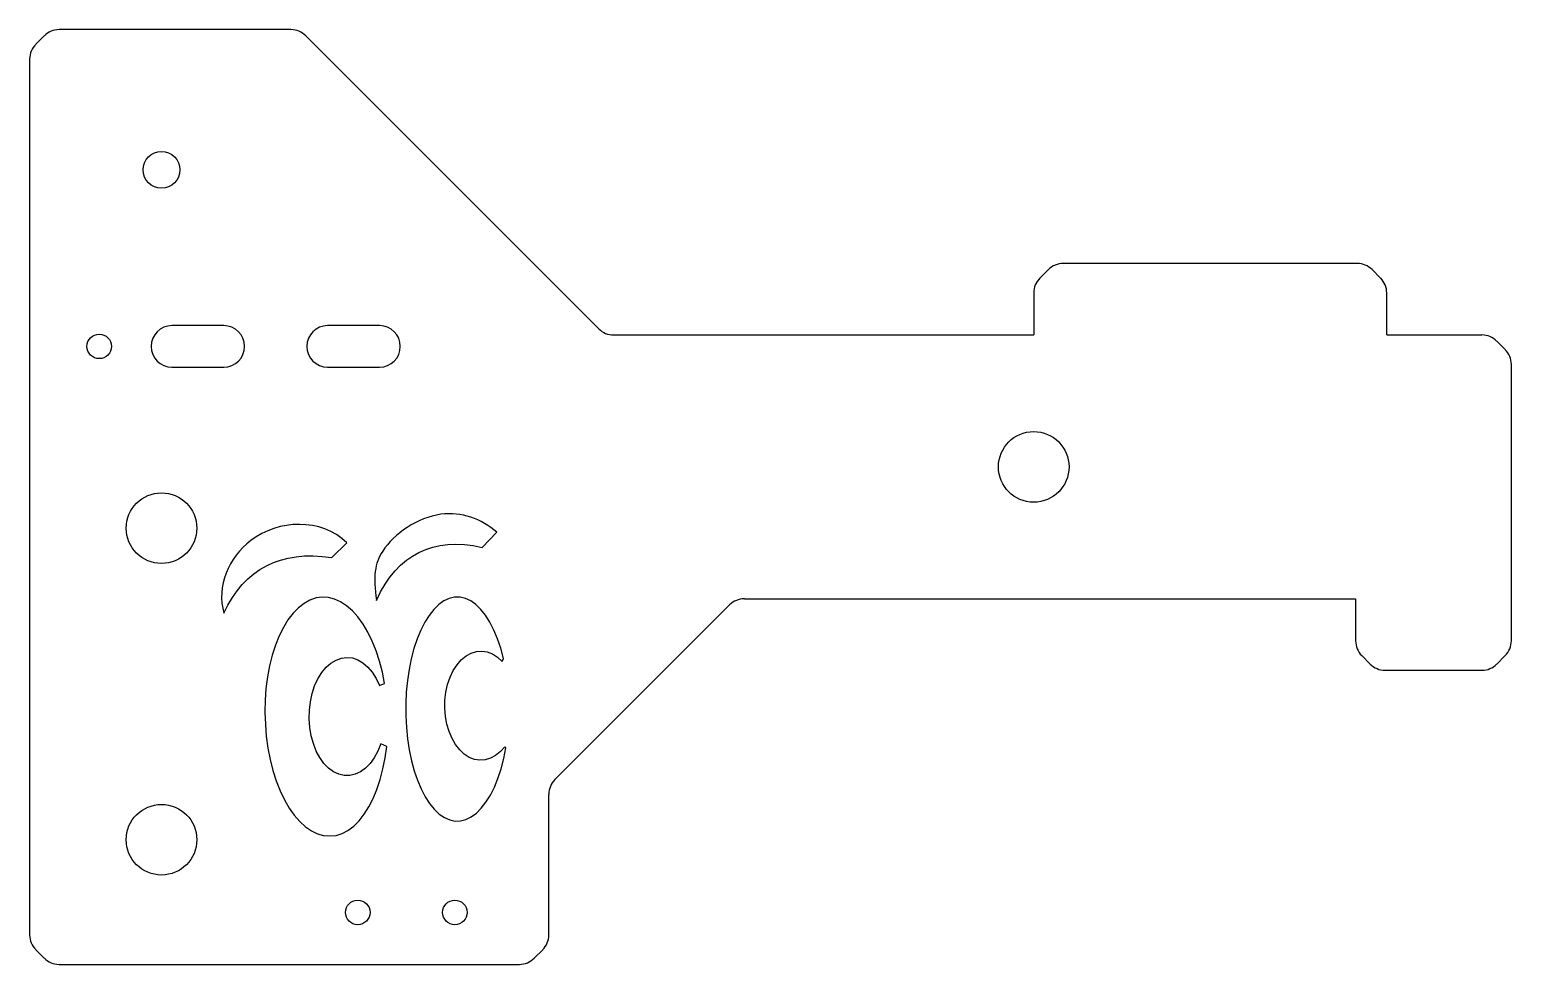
# Model space of a CAD drawing. Header units: millimetres. Extents: x -25 to 118, y -45 to 45.
import ezdxf

# ---------------------------------------------------------------- set-up
doc = ezdxf.new("R2010")
doc.units = ezdxf.units.MM

msp = doc.modelspace()

# ---------------------------------------------------------------- linework, layer by layer
at = {"color": 7, "linetype": 'Continuous', "lineweight": 25}
for p, q in [((-23.59, 44.41), (-24.41, 43.59)), ((0.17, 45), (-22.17, 45)), ((29.81, 16.19), (1.59, 44.41)), ((-25, 42.17), (-25, -42.17)), ((73.11, 21.89), (72.29, 21.07)), ((102.87, 22.48), (74.53, 22.48)), ((105.11, 21.07), (104.29, 21.89)), ((71.7, 19.65), (71.7, 15.6)), ((105.7, 15.6), (105.7, 19.65)), ((-6.3, 16.5), (-11.3, 16.5)), ((8.7, 16.5), (3.7, 16.5)), ((31.23, 15.6), (71.7, 15.6)), ((105.7, 15.6), (114.87, 15.6)), ((117.11, 14.19), (116.29, 15.01)), ((-11.3, 12.5), (-6.3, 12.5)), ((3.7, 12.5), (8.7, 12.5)), ((117.7, -13.85), (117.7, 12.77)), ((18.57, -4.85), (19.98, -3.39)), ((4.09, -5.82), (5.56, -4.4)), ((43.83, -9.8), (102.7, -9.8)), ((102.7, -9.8), (102.7, -13.85)), ((25.59, -27.21), (42.41, -10.39)), ((20.5, -15.83), (20.63, -15.55)), ((103.29, -15.27), (104.11, -16.09)), ((116.29, -16.09), (117.11, -15.27)), ((105.53, -16.68), (114.87, -16.68)), ((8.68, -18.14), (9.19, -17.96)), ((9.39, -24.01), (8.81, -23.77)), ((20.86, -24.14), (20.75, -24.04)), ((25, -42.17), (25, -28.63)), ((-24.41, -43.59), (-23.59, -44.41)), ((23.59, -44.41), (24.41, -43.59)), ((-22.17, -45), (22.17, -45))]:
    msp.add_line(p, q, dxfattribs=at)
at = {"color": 7, "linetype": 'Continuous', "lineweight": 25, "flags": 128}
for points in [[(9.19, -17.96), (8.97, -16.86), (8.7, -15.81), (8.37, -14.81), (7.99, -13.87), (7.57, -13.01), (7.11, -12.23), (6.61, -11.55), (6.08, -10.96), (5.53, -10.47), (4.95, -10.09), (4.37, -9.83), (3.77, -9.68), (3.17, -9.64), (2.58, -9.72), (2, -9.92), (1.43, -10.24), (0.89, -10.66), (0.37, -11.19), (-0.12, -11.82), (-0.56, -12.55), (-0.97, -13.37), (-1.33, -14.26), (-1.64, -15.22), (-1.89, -16.25), (-2.09, -17.32), (-2.24, -18.43), (-2.32, -19.57), (-2.34, -20.73), (-2.3, -21.89), (-2.21, -23.04), (-2.05, -24.17), (-1.84, -25.27), (-1.57, -26.33), (-1.25, -27.34), (-0.88, -28.29), (-0.46, -29.16), (-0.01, -29.95), (0.49, -30.65), (1.01, -31.25), (1.56, -31.75), (2.13, -32.15), (2.72, -32.43), (3.31, -32.59), (3.91, -32.64), (4.51, -32.58), (5.09, -32.39), (5.66, -32.1), (6.21, -31.69), (6.73, -31.17), (7.22, -30.55), (7.67, -29.84), (8.09, -29.04), (8.45, -28.15), (8.77, -27.2), (9.03, -26.18), (9.24, -25.12), (9.39, -24.01)], [(20.63, -15.55), (20.37, -14.57), (20.06, -13.65), (19.72, -12.81), (19.33, -12.05), (18.91, -11.39), (18.45, -10.82), (17.98, -10.36), (17.48, -10.01), (16.97, -9.77), (16.45, -9.66), (15.93, -9.66), (15.41, -9.78), (14.9, -10.01), (14.4, -10.36), (13.92, -10.83), (13.47, -11.4), (13.05, -12.06), (12.66, -12.82), (12.31, -13.67), (12.01, -14.59), (11.75, -15.57), (11.54, -16.6), (11.38, -17.68), (11.27, -18.79), (11.22, -19.92), (11.22, -21.05), (11.28, -22.18), (11.39, -23.28), (11.56, -24.36), (11.77, -25.39), (12.04, -26.36), (12.35, -27.27), (12.7, -28.11), (13.09, -28.86), (13.52, -29.52), (13.97, -30.07), (14.45, -30.53), (14.95, -30.86), (15.46, -31.09), (15.98, -31.2), (16.5, -31.18), (17.02, -31.05), (17.53, -30.81), (18.03, -30.44), (18.5, -29.97), (18.95, -29.39), (19.37, -28.72), (19.76, -27.95), (20.1, -27.1), (20.4, -26.17), (20.66, -25.18), (20.86, -24.14)], [(8.81, -23.77), (8.53, -24.47), (8.19, -25.11), (7.8, -25.66), (7.35, -26.12), (6.87, -26.47), (6.36, -26.7), (5.83, -26.82), (5.3, -26.82), (4.78, -26.7), (4.27, -26.46), (3.79, -26.11), (3.34, -25.65), (2.95, -25.09), (2.61, -24.46), (2.33, -23.75), (2.12, -22.99), (1.99, -22.18), (1.93, -21.36), (1.95, -20.53), (2.04, -19.71), (2.21, -18.93), (2.45, -18.19), (2.76, -17.51), (3.13, -16.91), (3.55, -16.4), (4.01, -16), (4.51, -15.7), (5.03, -15.51), (5.56, -15.45), (6.09, -15.5), (6.61, -15.68), (7.1, -15.97), (7.57, -16.37), (7.99, -16.87), (8.36, -17.47), (8.68, -18.14)], [(20.75, -24.04), (20.34, -24.51), (19.88, -24.89), (19.39, -25.15), (18.88, -25.31), (18.36, -25.34), (17.84, -25.26), (17.34, -25.07), (16.86, -24.76), (16.42, -24.35), (16.02, -23.84), (15.68, -23.25), (15.39, -22.59), (15.18, -21.87), (15.04, -21.12), (14.98, -20.34), (14.99, -19.55), (15.08, -18.78), (15.25, -18.04), (15.49, -17.34), (15.79, -16.71), (16.16, -16.15), (16.57, -15.67), (17.03, -15.3), (17.52, -15.03), (18.03, -14.88), (18.55, -14.84), (19.07, -14.92), (19.57, -15.11), (20.05, -15.42), (20.5, -15.83)]]:
    msp.add_lwpolyline(points, dxfattribs=at)
at = {"color": 7, "linetype": 'Continuous', "lineweight": 25}
for centre, radius in [((-12.3, 31.5), 1.77), ((-18.3, 14.5), 1.18), ((71.7, 2.9), 3.4), ((-12.3, -3), 3.4), ((-12.3, -33), 3.4), ((6.6, -40), 1.18), ((15.95, -40), 1.18)]:
    msp.add_circle(centre, radius, dxfattribs=at)
for centre, start, end in [((-22.17, 43), 90, 135), ((0.17, 43), 45, 90), ((-23, 42.17), 135, 180), ((74.53, 20.48), 90, 135), ((102.87, 20.48), 45, 90), ((73.7, 19.65), 135, 180), ((103.7, 19.65), 0, 45), ((-11.3, 14.5), 90, 270), ((-6.3, 14.5), 270, 90), ((3.7, 14.5), 90, 270), ((8.7, 14.5), 270, 90), ((31.23, 17.6), 225, 270), ((114.87, 13.6), 45, 90), ((115.7, 12.77), 0, 45), ((43.83, -11.8), 90, 135), ((104.7, -13.85), 180, 225), ((115.7, -13.85), 315, 360), ((105.53, -14.68), 225, 270), ((114.87, -14.68), 270, 315), ((27, -28.63), 135, 180), ((-23, -42.17), 180, 225), ((23, -42.17), 315, 0), ((-22.17, -43), 225, 270), ((22.17, -43), 270, 315)]:
    msp.add_arc(centre, 2, start, end, dxfattribs=at)
for points, knots in [([(19.98, -3.39), (18.53, -2.1), (14.33, -0.6), (8.44, -4.68), (8.07, -7.65), (8.4, -9.95)], [0, 0, 0, 0, 0.335432, 0.721969, 1, 1, 1, 1]), ([(5.56, -4.4), (3.06, -2.02), (-4.27, -2.25), (-7.05, -8.62), (-6.29, -11.18)], [0, 0, 0, 0, 0.558738, 1, 1, 1, 1])]:
    msp.add_open_spline(points, degree=3, knots=knots, dxfattribs=at)
for points in [[(8.4, -9.95), (10.47, -5.49), (13.86, -3.79), (18.57, -4.85)], [(-6.29, -11.18), (-4.29, -6.89), (-0.83, -5.1), (4.09, -5.82)]]:
    msp.add_open_spline(points, degree=3, dxfattribs=at)

doc.saveas('drawing.dxf')
